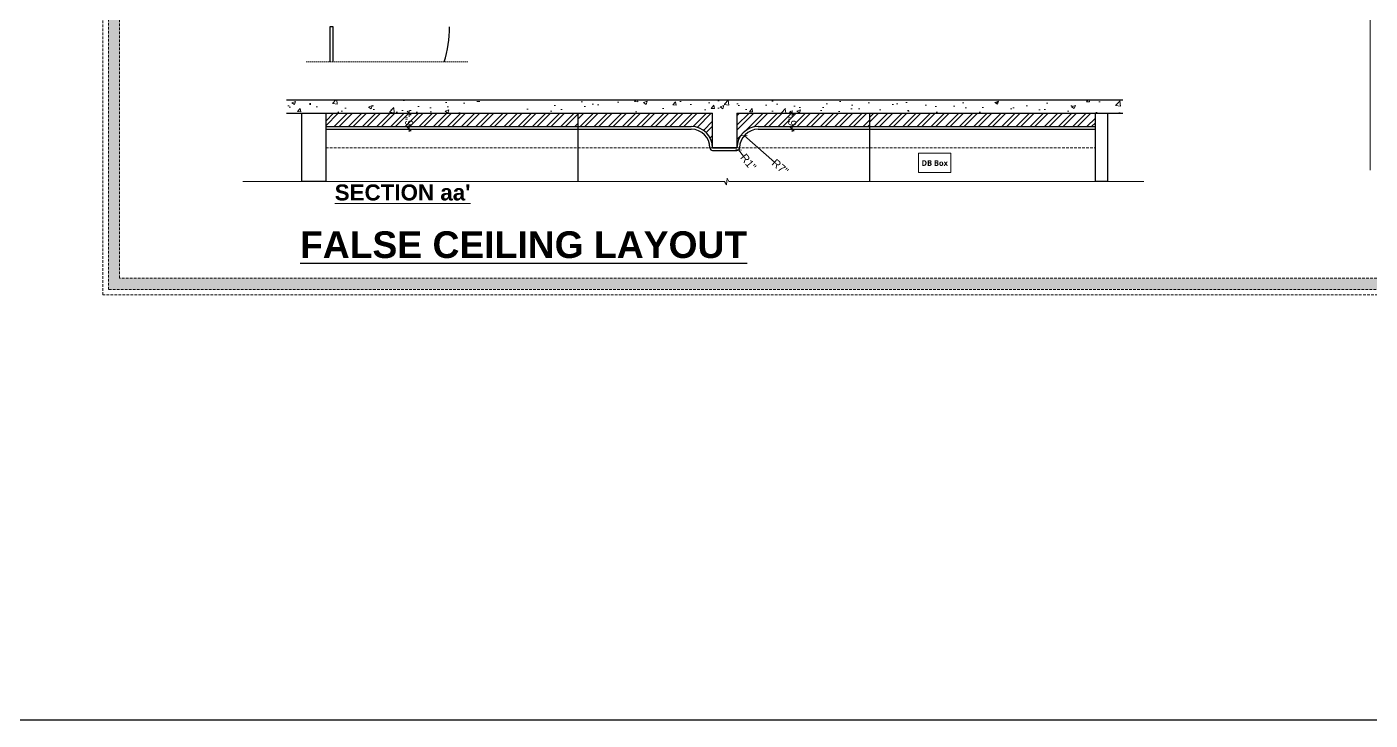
# Model space of a CAD drawing. Header units: millimetres. Extents: x 35877 to 3066687, y -650199 to -40525.
# Drawn here: x 148172 to 148676, y -180805 to -180545 of the extents above; entities that cross this region are included whole.
import ezdxf

# ---------------------------------------------------------------- set-up
doc = ezdxf.new("R2010")
doc.units = ezdxf.units.MM
doc.header["$MEASUREMENT"] = 0
doc.header["$PDMODE"] = 35
doc.linetypes.add('DASHED', pattern=[0.75, 0.5, -0.25])
doc.linetypes.add('DASHEDX2', pattern=[1.5, 1, -0.5])
doc.layers.get('Defpoints').update_dxf_attribs({"color": 220})
doc.layers.add('AR ELE-5', color=134, linetype='Continuous')
doc.layers.add('str coll', color=6, linetype='Continuous')
for name, color, linetype, lineweight in [('DIM.', 250, 'Continuous', 13), ('Dimension', 10, 'DASHEDX2', 20), ('el', 7, 'Continuous', 20), ('FURNITURE', 32, 'Continuous', 9), ('furniture dimensions', 1, 'DASHED', 0), ('FURNITURE-1', 252, 'Continuous', 13), ('GROUND FLOOR', 7, 'Continuous', 9), ('NAME PLATE', 7, 'Continuous', 25), ('SECTION ( SLAB PLine )', 104, 'Continuous', 30), ('Text', 7, 'Continuous', 15), ('wall', 7, 'Continuous', 30), ('XX~SLAB ( BEAM )~ ( DIM )', 7, 'Continuous', 9)]:
    doc.layers.add(name, color=color, linetype=linetype, lineweight=lineweight)
doc.styles.add('Arial', font='arial.ttf')
doc.styles.add('century g', font='GOTHIC.TTF')
doc.styles.get("Standard").update_dxf_attribs({"font": 'arial.ttf', "height": 6})
doc.dimstyles.new('Archana', dxfattribs={"dimtxt": 2, "dimasz": 0.75, "dimexe": 0.5, "dimexo": 0.5, "dimgap": 0, "dimtad": 0, "dimzin": 0, "dimdsep": 46, "dimlunit": 4, "dimtxsty": 'century g', "dimblk": 'OBLIQUE', "dimcen": 0, "dimdle": 1, "dimclrd": 256, "dimclre": 256, "dimclrt": 256, "dimadec": 0, "dimazin": 0, "dimtfac": 1, "dimtofl": 0, "dimtmove": 1, "dimatfit": 3, "dimfxl": 1, "dimfxlon": 1, "dimtolj": 1, "dimtzin": 0, "dimlwd": -1, "dimlwe": -1, "dimarcsym": 0})

# ---------------------------------------------------------------- blocks, each defined once
blk = doc.blocks.new('_Oblique')
at = {"layer": 'wall', "color": 0, "lineweight": -2}
blk.add_line((-0.5, -0.5), (0.5, 0.5), dxfattribs=at)
blk = doc.blocks.new('*D582')
at = {"layer": 'Defpoints', "color": 0, "linetype": 'Continuous', "lineweight": 0, "transparency": 16777216}
for p in [(148315.76, -180577.03), (148315.76, -180583.03), (148315.76, -180583.03)]:
    blk.add_point(p, dxfattribs=at)
at = {"layer": 'furniture dimensions', "color": 5, "linetype": 'Continuous', "transparency": 16777216}
for p, q in [((148315.76, -180576.03), (148315.76, -180578.42)), ((148315.76, -180584.03), (148315.76, -180581.65)), ((148315.76, -180583.03), (148316.26, -180583.03))]:
    blk.add_line(p, q, dxfattribs=at)
at = {"layer": 'furniture dimensions', "color": 5, "linetype": 'ByBlock', "transparency": 16777216}
blk.add_line((148315.76, -180577.03), (148316.26, -180577.03), dxfattribs=at)
at = {"layer": 'furniture dimensions', "color": 5, "linetype": 'Continuous', "transparency": 16777216, "xscale": 1.5, "yscale": 1.5, "zscale": 1.5}
for p, rotation in [((148315.76, -180577.03), 90), ((148315.76, -180583.03), 270)]:
    blk.add_blockref('_Oblique', p, dxfattribs=dict(at, rotation=rotation))
at = {"layer": 'furniture dimensions', "linetype": 'Continuous', "lineweight": 0, "transparency": 16777216, "insert": (148315.76, -180580.03), "char_height": 3, "attachment_point": 5, "rotation": 90, "style": 'century g'}
blk.add_mtext('\\A1;6"', dxfattribs=at)
blk = doc.blocks.new('*D583')
at = {"layer": 'Defpoints', "color": 0, "linetype": 'Continuous', "lineweight": 0, "transparency": 16777216}
for p in [(148441.31, -180585.43), (148446.59, -180590.03)]:
    blk.add_point(p, dxfattribs=at)
at = {"layer": 'furniture dimensions', "color": 5, "linetype": 'Continuous', "transparency": 16777216}
blk.add_line((148452.67, -180595.34), (148441.31, -180585.43), dxfattribs=at)
at = {"layer": 'furniture dimensions', "color": 5, "linetype": 'Continuous', "transparency": 16777216, "xscale": 1.5, "yscale": 1.5, "zscale": 1.5, "rotation": 138.9295325356037}
blk.add_blockref('_Oblique', (148441.31, -180585.43), dxfattribs=at)
at = {"layer": 'furniture dimensions', "linetype": 'Continuous', "lineweight": 0, "transparency": 16777216, "insert": (148454.81, -180597.2), "char_height": 3, "attachment_point": 5, "rotation": 318.9295, "style": 'century g'}
blk.add_mtext('\\A1;R7"', dxfattribs=at)
blk = doc.blocks.new('*D584')
at = {"layer": 'Defpoints', "color": 0, "linetype": 'Continuous', "lineweight": 0, "transparency": 16777216}
for p in [(148438.59, -180590.03), (148439.21, -180590.81)]:
    blk.add_point(p, dxfattribs=at)
at = {"layer": 'furniture dimensions', "color": 5, "linetype": 'Continuous', "transparency": 16777216}
blk.add_line((148441.09, -180593.15), (148439.21, -180590.81), dxfattribs=at)
at = {"layer": 'furniture dimensions', "color": 5, "linetype": 'Continuous', "transparency": 16777216, "xscale": 1.5, "yscale": 1.5, "zscale": 1.5, "rotation": 128.7828727306728}
blk.add_blockref('_Oblique', (148439.21, -180590.81), dxfattribs=at)
at = {"layer": 'furniture dimensions', "linetype": 'Continuous', "lineweight": 0, "transparency": 16777216, "insert": (148442.87, -180595.36), "char_height": 3, "attachment_point": 5, "rotation": 308.7829, "style": 'century g'}
blk.add_mtext('\\A1;R1"', dxfattribs=at)
blk = doc.blocks.new('*D585')
at = {"layer": 'Defpoints', "color": 0, "linetype": 'Continuous', "lineweight": 0, "transparency": 16777216}
for p in [(148459.34, -180577.03), (148459.34, -180583.03), (148459.34, -180583.03)]:
    blk.add_point(p, dxfattribs=at)
at = {"layer": 'furniture dimensions', "color": 5, "linetype": 'Continuous', "transparency": 16777216}
for p, q in [((148459.34, -180576.03), (148459.34, -180578.42)), ((148459.34, -180584.03), (148459.34, -180581.65)), ((148459.34, -180583.03), (148459.84, -180583.03))]:
    blk.add_line(p, q, dxfattribs=at)
at = {"layer": 'furniture dimensions', "color": 5, "linetype": 'ByBlock', "transparency": 16777216}
blk.add_line((148459.34, -180577.03), (148459.84, -180577.03), dxfattribs=at)
at = {"layer": 'furniture dimensions', "color": 5, "linetype": 'Continuous', "transparency": 16777216, "xscale": 1.5, "yscale": 1.5, "zscale": 1.5}
for p, rotation in [((148459.34, -180577.03), 90), ((148459.34, -180583.03), 270)]:
    blk.add_blockref('_Oblique', p, dxfattribs=dict(at, rotation=rotation))
at = {"layer": 'furniture dimensions', "linetype": 'Continuous', "lineweight": 0, "transparency": 16777216, "insert": (148459.34, -180580.03), "char_height": 3, "attachment_point": 5, "rotation": 90, "style": 'century g'}
blk.add_mtext('\\A1;6"', dxfattribs=at)

msp = doc.modelspace()

# ---------------------------------------------------------------- hatches: boundary and pattern name
at = {"layer": 'Dimension', "true_color": 0xd39e00, "transparency": 33554687}
h = msp.add_hatch(color=42, dxfattribs=at)
h.paths.add_polyline_path([(148202.995, -180643.12), (148798.171, -180643.12), (148798.171, -180224.19), (148202.995, -180224.19)])
h.paths.add_polyline_path([(148207.172, -180638.943), (148793.994, -180638.943), (148793.994, -180228.367), (148207.172, -180228.367)], flags=16)
at = {"layer": 'FURNITURE-1', "lineweight": 0, "true_color": 0xc7c8ca, "transparency": 33554687}
h = msp.add_hatch(dxfattribs=at)
h.set_pattern_fill('AR-CONC', color=9, scale=2)
h.set_pattern_definition([(50, (611.674, -287.305), (14.34520365, -1.2550427), [1.5, -16.5]), (355, (611.674, -287.305), (-2.7750267, 15.0438427), [1.2, -13.2]), (100.4514445, (612.87, -287.41), (11.5701769, 13.7887998), [1.2748038, -14.0228422]), (46.1842, (611.674, -283.305), (21.3448266, -3.3103856), [2.25, -24.75]), (96.635635, (613.453, -283.581), (18.693239, 19.482372), [1.9122068, -21.0342752]), (351.184164, (611.674, -283.305), (18.693239, 19.482372), [1.8, -19.8]), (21, (613.674, -284.305), (11.93814104, -8.0523778), [1.5, -16.5]), (326, (613.674, -284.305), (4.8663066, 14.5030009), [1.2, -13.2]), (71.451445, (614.669, -284.976), (16.8044475, 6.45062306), [1.2748038, -14.0228422]), (37.5, (611.674, -287.305), (0.24319711, 6.65787708), [0, -13.04, 0, -13.4, 0, -13.25]), (7.5, (611.674, -287.305), (5.26139075, 7.88823424), [0, -7.64, 0, -12.74, 0, -5.05]), (327.5, (607.214, -287.305), (10.67644872, -0.45109743), [0, -5, 0, -15.6, 0, -20.7]), (317.5, (605.214, -287.305), (11.6637234, 2.00209965), [0, -6.5, 0, -10.36, 0, -14.7])])
h.paths.add_polyline_path([(148583.177, -180572.033), (148269.751, -180572.033), (148269.751, -180577.033), (148583.177, -180577.033)])
at = {"layer": 'FURNITURE-1', "lineweight": 0, "transparency": 33554572}
h = msp.add_hatch(dxfattribs=at)
h.set_pattern_fill('ANSI32', color=6, scale=10)
h.set_pattern_definition([(45, (132.5987, 125.8917), (-2.65165043, 2.65165043), []), (45, (134.3665, 125.8917), (-2.65165043, 2.65165043), [])])
h.paths.add_polyline_path([(148378.978, -180577.033), (148284.434, -180577.033), (148284.434, -180582.033), (148378.978, -180582.033)])
h = msp.add_hatch(dxfattribs=at)
h.set_pattern_fill('ANSI32', color=6, scale=10)
h.set_pattern_definition([(45, (1833.696, -688.752), (-2.65165043, 2.65165043), []), (45, (1835.4637, -688.752), (-2.65165043, 2.65165043), [])])
h.paths.add_polyline_path([(148488.434, -180577.033), (148438.587, -180577.033), (148438.587, -180590.033, -0.4142136), (148446.587, -180582.033), (148488.434, -180582.033)])
h.paths.add_polyline_path([(148429.481, -180577.033), (148384.094, -180577.033), (148378.978, -180577.033), (148378.978, -180582.033), (148421.481, -180582.033, -0.4142136), (148429.481, -180590.033)])
h = msp.add_hatch(dxfattribs=at)
h.set_pattern_fill('ANSI32', color=6, scale=10)
h.set_pattern_definition([(45, (-85.208, -819.4828), (-2.65165043, 2.65165043), []), (45, (-83.44, -819.4828), (-2.65165043, 2.65165043), [])])
h.paths.add_polyline_path([(148572.934, -180577.033), (148488.434, -180577.033), (148488.434, -180582.033), (148572.934, -180582.033)])

# ---------------------------------------------------------------- linework, layer by layer
at = {"transparency": 33554687}
msp.add_lwpolyline([(148287.234, -180557.811), (148287.234, -180544.646), (148286.034, -180544.646), (148286.034, -180557.811)], dxfattribs=at)
at = {"layer": 'AR ELE-5', "linetype": 'ByBlock', "ltscale": 15, "transparency": 33554687}
msp.add_arc((148285.969, -180544.619), 44.866, 342.89977, 359.96526, dxfattribs=at)
at = {"layer": 'Dimension', "color": 42, "true_color": 0xd39e00, "transparency": 33554687, "elevation": 0.352}
for points in [[(148200.907, -180222.102), (148800.26, -180222.102), (148800.26, -180645.208), (148200.907, -180645.208)], [(148202.995, -180224.19), (148798.171, -180224.19), (148798.171, -180643.12), (148202.995, -180643.12)], [(148207.172, -180228.367), (148793.994, -180228.367), (148793.994, -180638.943), (148207.172, -180638.943)]]:
    msp.add_lwpolyline(points, close=True, dxfattribs=at)
at = {"layer": 'el', "color": 251, "linetype": 'DASHEDX2', "true_color": 0x636466, "transparency": 33554687}
msp.add_line((148284.434, -180590.033), (148572.934, -180590.033), dxfattribs=at)
at = {"layer": 'FURNITURE', "color": 18, "lineweight": 0, "true_color": 0x000000, "transparency": 33554687}
msp.add_line((148429.481, -180582.033), (148429.481, -180582.033), dxfattribs=at)
at = {"layer": 'FURNITURE', "lineweight": 0, "transparency": 33554687}
msp.add_line((148488.434, -180582.033), (148488.434, -180602.66), dxfattribs=at)
at = {"layer": 'FURNITURE', "color": 3, "lineweight": 30, "transparency": 33554687}
msp.add_lwpolyline([(147083.183, -180053.62), (150639.893, -180053.62), (150639.893, -180804.652), (147083.183, -180804.652)], close=True, dxfattribs=at)
at = {"layer": 'FURNITURE', "lineweight": 0, "transparency": 33554687}
msp.add_lwpolyline([(148506.616, -180592.003), (148518.752, -180592.003), (148518.752, -180599.242), (148506.616, -180599.242)], close=True, dxfattribs=at)
at = {"layer": 'furniture dimensions', "color": 18, "lineweight": 0, "true_color": 0x000000, "transparency": 33554687}
msp.add_line((148337.675, -180557.811), (148277.086, -180557.811), dxfattribs=at)
at = {"layer": 'furniture dimensions', "color": 9, "linetype": 'Continuous', "lineweight": 0, "true_color": 0xc7c8ca, "transparency": 33554687}
msp.add_lwpolyline([(148253.34, -180602.66), (148433.944, -180602.66), (148434.722, -180603.841), (148434.972, -180601.359), (148435.555, -180602.66), (148591.134, -180602.66)], dxfattribs=at)
at = {"layer": 'GROUND FLOOR', "transparency": 33554687}
msp.add_line((148675.934, -180229.036, 0.352), (148675.934, -180598.434), dxfattribs=at)
at = {"layer": 'SECTION ( SLAB PLine )', "color": 1, "transparency": 33554687}
for p, q in [((148269.751, -180572.033), (148583.234, -180572.033)), ((148269.751, -180577.033), (148384.094, -180577.033)), ((148384.094, -180577.033), (148429.481, -180577.033)), ((148438.587, -180577.033), (148583.177, -180577.033))]:
    msp.add_line(p, q, dxfattribs=at)
msp.add_lwpolyline([(148438.587, -180577.033), (148438.587, -180590.033), (148429.481, -180590.033), (148429.481, -180577.033)], dxfattribs=at)
at = {"layer": 'str coll', "lineweight": 30, "transparency": 33554687}
for p, q in [((148284.434, -180582.033), (148378.978, -180582.033)), ((148378.978, -180582.033), (148421.481, -180582.033)), ((148446.587, -180582.033), (148572.934, -180582.033)), ((148488.434, -180582.033, 0.09), (148572.934, -180582.033, 0.09)), ((148284.434, -180583.033), (148421.481, -180583.033)), ((148446.587, -180583.033), (148488.434, -180583.033)), ((148488.434, -180583.033, 0.09), (148572.934, -180583.033, 0.09)), ((148429.481, -180590.033), (148438.587, -180590.033)), ((148429.481, -180591.033), (148438.587, -180591.033))]:
    msp.add_line(p, q, dxfattribs=at)
for centre, radius, start, end in [((148421.481, -180590.033), 8, 0, 90), ((148446.587, -180590.033), 8, 90, 180), ((148421.481, -180590.033), 7, 0, 90), ((148446.587, -180590.033), 7, 90, 180), ((148429.481, -180590.033), 1, 180, 270), ((148438.587, -180590.033), 1, 270, 0)]:
    msp.add_arc(centre, radius, start, end, dxfattribs=at)
at = {"layer": 'XX~SLAB ( BEAM )~ ( DIM )', "lineweight": 30, "transparency": 33554687}
for p, q in [((148378.978, -180577.033), (148378.978, -180602.66)), ((148488.434, -180602.66), (148488.434, -180577.033))]:
    msp.add_line(p, q, dxfattribs=at)
for points in [[(148275.434, -180577.033), (148284.434, -180577.033), (148284.434, -180602.66), (148275.434, -180602.66)], [(148572.934, -180577.033), (148577.434, -180577.033), (148577.434, -180602.66), (148572.934, -180602.66)]]:
    msp.add_lwpolyline(points, close=True, dxfattribs=at)

# ---------------------------------------------------------------- texts
at = {"layer": 'DIM.', "color": 1, "transparency": 33554687, "insert": (148287.818, -180603.752, 0.119), "char_height": 6, "attachment_point": 1}
msp.add_mtext_dynamic_manual_height_columns("{\\fArial|b1|i0|c0|p34;\\LSECTION aa'}", width=111.55884, gutter_width=1, heights=[0], dxfattribs=at)
at = {"layer": 'NAME PLATE', "color": 1, "transparency": 33554687, "insert": (148358.622, -180626.402, 0.124), "char_height": 10, "attachment_point": 5, "style": 'Arial'}
msp.add_mtext_dynamic_manual_height_columns('{\\fArial|b1|i0|c0|p34;\\LFALSE CEILING LAYOUT}', width=294.14242, gutter_width=1, heights=[0], dxfattribs=at)
at = {"layer": 'Text', "ltscale": 20, "transparency": 33554687, "insert": (148493.088, -180594.663), "char_height": 2.14365, "width": 39.27782, "attachment_point": 1}
msp.add_mtext('\\pxqc;{\\fMalgun Gothic|b1|i0|c0|p34;\\C1;DB Box}', dxfattribs=at)

# ---------------------------------------------------------------- dimensions: what is measured, and where the dimension line sits
at = {"layer": 'furniture dimensions', "color": 5, "linetype": 'Continuous', "lineweight": 0, "transparency": 33554687}
for base, p1, p2, picture, middle in [((148315.762, -180583.033), (148315.762, -180577.033), (148315.762, -180583.033), '*D582', (148315.762, -180580.033)), ((148459.342, -180583.033), (148459.342, -180577.033), (148459.342, -180583.033), '*D585', (148459.342, -180580.033))]:
    dim = msp.add_linear_dim(base=base, p1=p1, p2=p2, angle=90, dimstyle='Archana', override={"dimtxt": 3, "dimasz": 1.5, "dimdec": 0, "dimclrd": 5, "dimclre": 5, "dimfxl": 4}, dxfattribs=at)
    dim.commit()
    dim.dimension.update_dxf_attribs({"geometry": picture, "text_midpoint": middle})
dim = msp.add_radius_dim(center=(148446.587, -180590.033), mpoint=(148441.31, -180585.434), dimstyle='Archana', override={"dimtxt": 3, "dimasz": 1.5, "dimdec": 0, "dimclrd": 5, "dimclre": 5, "dimfxl": 4}, dxfattribs=at)
dim.commit()
dim.dimension.update_dxf_attribs({"geometry": '*D583', "text_midpoint": (148454.807, -180597.197), "dimtype": 164})
dim = msp.add_radius_dim(center=(148438.587, -180590.033), mpoint=(148439.213, -180590.813), dimstyle='Archana', override={"dimtxt": 3, "dimasz": 1.5, "dimdec": 0, "dimclrd": 5, "dimclre": 5, "dimfxl": 4}, dxfattribs=at)
dim.commit()
dim.dimension.update_dxf_attribs({"geometry": '*D584', "text_midpoint": (148442.865, -180595.358)})

doc.saveas('drawing.dxf')
